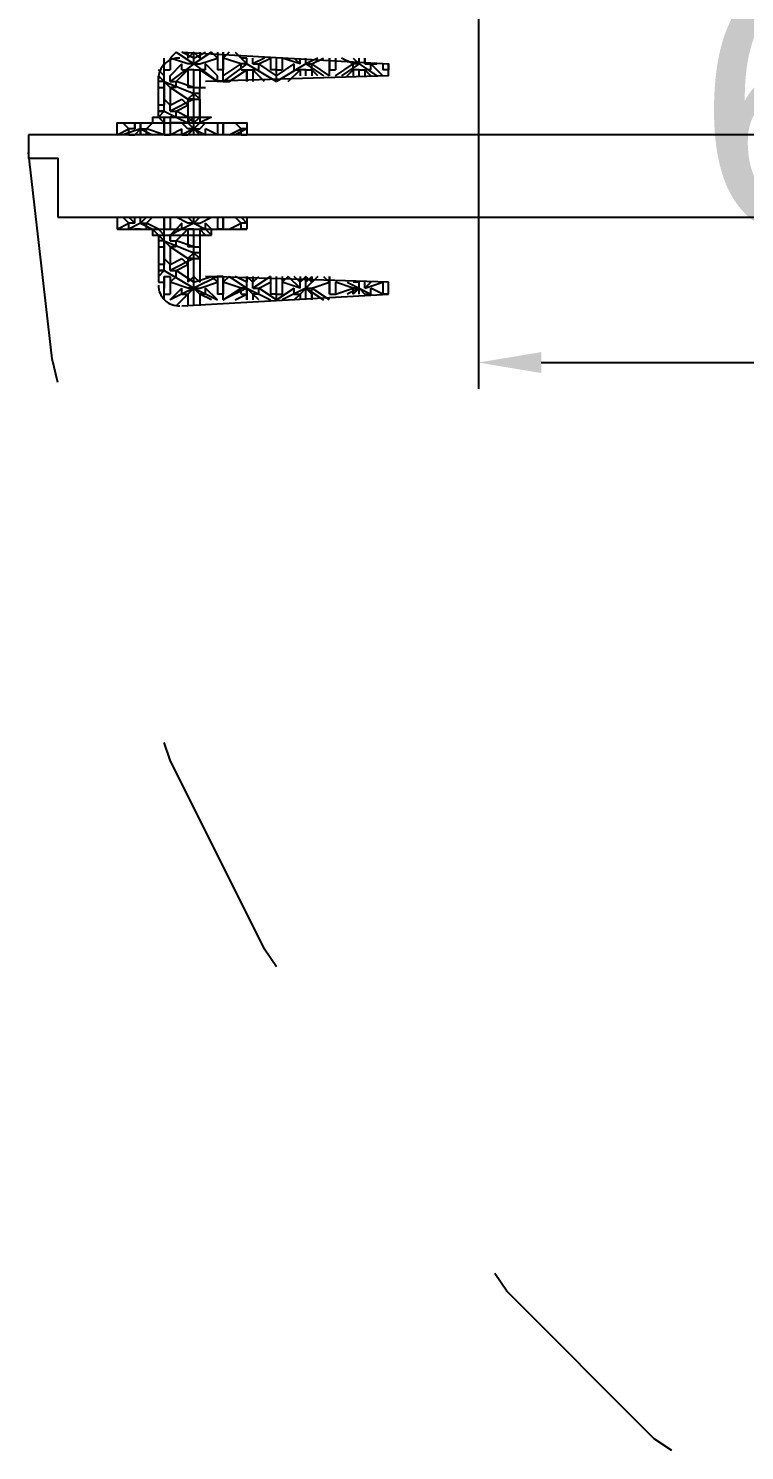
# Model space of a CAD drawing. Header units: centimetres. Extents: x -114 to 2948, y -828 to 1257.
# Drawn here: x 2699.3 to 2733.5, y 422 to 490 of the extents above; entities that cross this region are included whole.
import ezdxf

# ---------------------------------------------------------------- set-up
doc = ezdxf.new("R2010")
doc.units = ezdxf.units.CM
doc.layers.add('MONTAJ_OZEL_OLCU', color=6, linetype='Continuous')
doc.layers.add('MONTAJ_OZEL_PANO', color=6, linetype='Continuous')
doc.styles.get("Standard").update_dxf_attribs({"font": 'Arial.ttf'})
doc.dimstyles.new('ISO-25', dxfattribs={"dimtxt": 12, "dimasz": 3, "dimexe": 1.25, "dimexo": 0.625, "dimgap": 4, "dimtad": 1, "dimtxsty": 'Standard', "dimcen": 2.5, "dimadec": 0, "dimazin": 0, "dimtfac": 1, "dimtmove": 0, "dimatfit": 3, "dimfxl": 1, "dimarcsym": 0})

# ---------------------------------------------------------------- blocks, each defined once
blk = doc.blocks.new('MNT_BOM_K02_DIS_KAPI_ACIKLIK970')
at = {"color": 133, "linetype": 'Continuous', "lineweight": 25, "true_color": 0x6ec1dd}
for p, q in [((54378.488, 7078.503), (54378.488, 7162.803)), ((54374.541, 7161.393), (54374.541, 7079.913)), ((54373.977, 7158.574), (54374.259, 7158.01)), ((54373.977, 7158.574), (54373.977, 7152.371)), ((54374.541, 7158.574), (54373.977, 7158.574)), ((54373.977, 7158.01), (54373.977, 7158.01)), ((54373.977, 7158.01), (54374.259, 7158.01)), ((54374.259, 7158.01), (54374.541, 7158.292)), ((54374.541, 7158.01), (54374.259, 7157.728)), ((54374.259, 7157.728), (54374.259, 7158.01)), ((54378.488, 7158.574), (54378.77, 7158.01)), ((54378.488, 7158.01), (54378.488, 7157.728)), ((54378.488, 7158.01), (54378.77, 7158.01)), ((54378.77, 7158.01), (54379.052, 7158.292)), ((54378.77, 7157.728), (54378.77, 7158.01)), ((54373.977, 7157.446), (54373.977, 7157.728)), ((54373.977, 7157.728), (54373.977, 7157.728)), ((54373.977, 7157.446), (54373.977, 7157.446)), ((54374.259, 7157.446), (54373.977, 7156.882)), ((54373.977, 7157.446), (54373.977, 7157.446)), ((54373.977, 7157.446), (54373.977, 7157.446)), ((54374.259, 7157.728), (54374.541, 7157.728)), ((54374.259, 7157.446), (54374.541, 7157.446)), ((54374.259, 7157.446), (54374.259, 7157.164)), ((54374.259, 7157.446), (54374.541, 7157.446)), ((54378.77, 7157.446), (54378.488, 7157.728)), ((54378.488, 7157.728), (54378.488, 7157.728)), ((54378.77, 7157.446), (54378.488, 7156.882)), ((54378.77, 7157.446), (54378.488, 7157.446)), ((54378.488, 7157.164), (54378.488, 7157.446)), ((54378.488, 7157.446), (54378.488, 7157.446)), ((54379.052, 7157.728), (54378.77, 7157.728)), ((54378.77, 7157.728), (54379.052, 7157.728)), ((54378.77, 7157.446), (54378.77, 7157.164)), ((54378.77, 7157.446), (54379.052, 7157.446)), ((54371.439, 7156.6), (54371.439, 7156.319)), ((54371.439, 7156.6), (54371.439, 7156.319)), ((54373.695, 7156.6), (54371.439, 7156.6)), ((54372.003, 7156.319), (54371.721, 7156.6)), ((54372.003, 7156.319), (54372.003, 7156.6)), ((54372.285, 7156.319), (54372.285, 7156.6)), ((54373.131, 7156.6), (54373.131, 7156.319)), ((54373.131, 7156.6), (54373.131, 7156.319)), ((54373.413, 7156.319), (54373.413, 7156.6)), ((54373.413, 7156.319), (54373.413, 7156.6)), ((54373.695, 7156.882), (54373.695, 7156.882)), ((54373.695, 7156.319), (54373.977, 7156.6)), ((54373.977, 7157.164), (54373.977, 7157.164)), ((54373.977, 7157.164), (54374.259, 7157.164)), ((54373.977, 7156.6), (54374.259, 7157.164)), ((54374.259, 7157.164), (54374.541, 7156.882)), ((54378.488, 7157.164), (54378.77, 7157.164)), ((54378.488, 7156.319), (54378.77, 7157.164)), ((54378.77, 7157.164), (54379.052, 7156.882)), ((54379.334, 7156.882), (54379.052, 7156.882)), ((54379.052, 7156.882), (54379.052, 7156.319)), ((54379.334, 7156.6), (54379.052, 7156.319)), ((54379.334, 7156.882), (54379.334, 7154.063)), ((54379.616, 7156.319), (54379.334, 7156.6)), ((54379.334, 7156.6), (54381.307, 7156.6)), ((54379.616, 7156.319), (54379.616, 7156.6)), ((54379.898, 7156.319), (54379.898, 7156.6)), ((54380.743, 7156.6), (54380.743, 7156.319)), ((54380.743, 7156.6), (54380.743, 7156.319)), ((54381.025, 7156.319), (54381.025, 7156.6)), ((54381.025, 7156.319), (54381.025, 7156.6)), ((54381.307, 7156.319), (54381.589, 7156.6)), ((54370.594, 7156.319), (54371.721, 7156.319)), ((54370.594, 7156.037), (54370.594, 7156.037)), ((54370.594, 7156.037), (54371.157, 7155.473)), ((54370.875, 7156.319), (54370.875, 7156.319)), ((54370.875, 7156.319), (54370.875, 7156.037)), ((54371.721, 7156.037), (54370.875, 7156.037)), ((54371.721, 7156.319), (54371.157, 7156.319)), ((54371.157, 7155.191), (54371.439, 7156.037)), ((54371.721, 7155.755), (54371.439, 7156.037)), ((54371.721, 7156.319), (54371.721, 7156.319)), ((54371.721, 7156.319), (54371.721, 7156.037)), ((54372.003, 7156.319), (54372.285, 7156.319)), ((54372.567, 7154.909), (54372.003, 7156.037)), ((54372.003, 7156.037), (54372.003, 7155.755)), ((54372.003, 7156.037), (54372.285, 7156.037)), ((54372.567, 7156.319), (54372.285, 7156.319)), ((54372.567, 7156.319), (54372.285, 7156.037)), ((54373.131, 7156.319), (54372.285, 7156.319)), ((54373.131, 7156.037), (54372.285, 7156.037)), ((54372.285, 7156.037), (54372.567, 7155.473)), ((54372.567, 7155.191), (54373.131, 7156.037)), ((54373.413, 7156.319), (54373.131, 7156.319)), ((54373.413, 7156.319), (54373.131, 7156.037)), ((54373.131, 7155.755), (54373.131, 7156.037)), ((54373.413, 7156.319), (54373.695, 7156.319)), ((54373.695, 7156.037), (54373.413, 7156.037)), ((54373.413, 7156.037), (54373.413, 7155.755)), ((54373.413, 7156.037), (54373.695, 7156.037)), ((54373.695, 7156.319), (54373.977, 7156.319)), ((54373.695, 7156.319), (54373.695, 7156.319)), ((54373.977, 7155.473), (54373.695, 7156.037)), ((54373.695, 7156.037), (54373.695, 7156.037)), ((54373.977, 7156.319), (54374.541, 7156.319)), ((54373.977, 7156.319), (54373.977, 7156.319)), ((54373.977, 7156.319), (54373.977, 7156.037)), ((54373.977, 7156.319), (54373.977, 7156.319)), ((54374.541, 7156.319), (54373.977, 7156.319)), ((54373.977, 7156.037), (54373.977, 7156.037)), ((54373.977, 7156.037), (54373.977, 7156.037)), ((54374.541, 7156.037), (54373.977, 7156.037)), ((54378.488, 7156.319), (54379.052, 7156.319)), ((54378.488, 7156.319), (54378.488, 7156.319)), ((54378.488, 7156.319), (54378.488, 7156.037)), ((54379.052, 7156.319), (54378.488, 7156.319)), ((54379.052, 7156.037), (54378.488, 7156.037)), ((54378.488, 7156.037), (54378.77, 7155.473)), ((54379.052, 7156.319), (54379.334, 7156.319)), ((54379.334, 7156.319), (54379.052, 7156.319)), ((54379.334, 7156.037), (54379.052, 7156.037)), ((54379.334, 7156.319), (54379.334, 7156.319)), ((54379.334, 7156.319), (54379.334, 7156.319)), ((54379.334, 7156.319), (54379.334, 7156.037)), ((54379.334, 7156.319), (54379.334, 7156.319)), ((54379.334, 7156.037), (54379.334, 7156.037)), ((54379.616, 7156.319), (54379.898, 7156.319)), ((54380.179, 7154.909), (54379.616, 7156.037)), ((54379.616, 7156.037), (54379.616, 7155.755)), ((54379.616, 7156.037), (54379.898, 7156.037)), ((54380.179, 7156.319), (54379.898, 7156.319)), ((54380.179, 7156.319), (54379.898, 7156.037)), ((54380.743, 7156.319), (54379.898, 7156.319)), ((54380.743, 7156.037), (54379.898, 7156.037)), ((54379.898, 7156.037), (54380.179, 7155.473)), ((54380.179, 7155.191), (54380.743, 7156.037)), ((54381.025, 7156.319), (54380.743, 7156.319)), ((54381.025, 7156.319), (54380.743, 7156.037)), ((54380.743, 7155.755), (54380.743, 7156.037)), ((54381.025, 7156.319), (54381.307, 7156.319)), ((54381.025, 7156.037), (54381.025, 7155.755)), ((54381.025, 7156.037), (54381.307, 7156.037)), ((54381.307, 7156.037), (54381.871, 7155.473)), ((54381.589, 7156.319), (54381.589, 7156.319)), ((54381.589, 7156.319), (54381.589, 7156.037)), ((54381.589, 7156.319), (54381.589, 7156.319)), ((54382.153, 7156.037), (54381.589, 7156.037)), ((54381.871, 7155.191), (54382.153, 7156.037)), ((54382.435, 7155.755), (54382.153, 7156.037)), ((54370.312, 7155.755), (54370.875, 7155.191)), ((54370.312, 7155.473), (54370.875, 7145.605)), ((54370.875, 7155.473), (54370.875, 7155.191)), ((54370.875, 7155.473), (54371.157, 7155.473)), ((54371.439, 7154.909), (54372.003, 7155.755)), ((54371.721, 7155.755), (54372.003, 7155.755)), ((54372.003, 7155.755), (54372.285, 7155.191)), ((54372.567, 7155.473), (54372.285, 7155.191)), ((54372.567, 7155.473), (54372.567, 7155.473)), ((54373.131, 7155.755), (54373.413, 7155.755)), ((54373.131, 7154.909), (54373.413, 7155.755)), ((54373.413, 7155.755), (54373.695, 7155.473)), ((54373.695, 7155.473), (54373.977, 7155.191)), ((54373.977, 7155.473), (54373.977, 7155.191)), ((54373.977, 7155.473), (54374.259, 7155.473)), ((54374.259, 7155.191), (54374.541, 7155.755)), ((54378.488, 7155.473), (54378.488, 7155.191)), ((54378.488, 7155.473), (54378.77, 7155.473)), ((54379.334, 7155.755), (54379.616, 7155.755)), ((54379.334, 7155.191), (54379.616, 7155.755)), ((54379.616, 7155.755), (54379.898, 7155.191)), ((54380.179, 7155.473), (54379.898, 7155.191)), ((54380.179, 7155.473), (54380.179, 7155.473)), ((54380.743, 7155.755), (54381.025, 7155.755)), ((54380.743, 7154.909), (54381.025, 7155.755)), ((54381.025, 7155.755), (54381.589, 7155.191)), ((54381.589, 7155.473), (54381.589, 7155.191)), ((54381.589, 7155.473), (54381.871, 7155.473)), ((54382.153, 7154.909), (54382.435, 7155.473)), ((54382.435, 7155.755), (54382.435, 7155.755)), ((54370.875, 7155.191), (54370.312, 7155.191)), ((54370.875, 7154.627), (54370.312, 7154.627)), ((54370.594, 7154.063), (54370.875, 7154.627)), ((54371.157, 7154.909), (54370.875, 7155.191)), ((54371.157, 7154.909), (54370.875, 7154.627)), ((54370.875, 7154.345), (54370.875, 7154.627)), ((54371.157, 7154.909), (54371.157, 7155.191)), ((54371.157, 7154.909), (54371.439, 7154.909)), ((54371.157, 7154.909), (54371.157, 7154.627)), ((54371.157, 7154.909), (54371.439, 7154.909)), ((54371.157, 7154.627), (54371.439, 7153.781)), ((54371.721, 7154.909), (54371.439, 7155.191)), ((54372.567, 7155.191), (54371.439, 7155.191)), ((54371.721, 7154.909), (54371.439, 7154.627)), ((54371.439, 7154.909), (54371.721, 7154.063)), ((54372.567, 7154.627), (54371.439, 7154.627)), ((54373.695, 7154.627), (54372.003, 7154.627)), ((54372.567, 7154.627), (54372.285, 7154.627)), ((54372.285, 7154.627), (54372.285, 7154.627)), ((54372.567, 7154.909), (54372.567, 7155.191)), ((54372.849, 7154.909), (54372.567, 7155.191)), ((54372.567, 7154.909), (54372.567, 7154.627)), ((54372.567, 7154.909), (54372.567, 7154.627)), ((54372.849, 7154.909), (54372.567, 7154.627)), ((54372.567, 7154.627), (54372.567, 7154.627)), ((54372.849, 7154.627), (54372.849, 7154.909)), ((54372.849, 7154.909), (54373.131, 7154.909)), ((54372.849, 7154.909), (54373.131, 7154.909)), ((54373.131, 7154.909), (54373.131, 7155.191)), ((54373.695, 7155.191), (54373.131, 7155.191)), ((54373.131, 7154.909), (54373.131, 7154.627)), ((54373.131, 7154.909), (54373.131, 7154.627)), ((54373.695, 7154.627), (54373.131, 7154.627)), ((54373.977, 7155.191), (54373.695, 7155.191)), ((54373.695, 7154.909), (54373.977, 7154.909)), ((54373.977, 7154.627), (54373.695, 7154.627)), ((54373.695, 7154.345), (54373.977, 7154.627)), ((54373.977, 7154.909), (54373.977, 7155.191)), ((54373.977, 7155.191), (54373.977, 7155.191)), ((54373.977, 7155.191), (54373.977, 7155.191)), ((54373.977, 7154.909), (54373.977, 7154.909)), ((54373.977, 7154.909), (54373.977, 7154.627)), ((54373.977, 7154.345), (54373.977, 7154.627)), ((54373.977, 7154.627), (54373.977, 7154.627)), ((54373.977, 7154.627), (54373.977, 7154.627)), ((54374.259, 7154.909), (54374.259, 7155.191)), ((54374.259, 7154.909), (54374.541, 7154.909)), ((54374.259, 7154.909), (54374.541, 7154.909)), ((54374.259, 7154.909), (54374.259, 7154.627)), ((54374.259, 7154.909), (54374.541, 7154.909)), ((54374.259, 7154.627), (54374.541, 7154.063)), ((54378.77, 7154.909), (54378.488, 7155.191)), ((54378.488, 7155.191), (54378.488, 7155.191)), ((54378.77, 7154.909), (54378.488, 7154.627)), ((54378.488, 7154.345), (54378.488, 7154.627)), ((54378.488, 7154.627), (54378.488, 7154.627)), ((54378.77, 7154.909), (54378.77, 7155.191)), ((54378.77, 7154.909), (54379.052, 7154.909)), ((54378.77, 7154.909), (54378.77, 7154.627)), ((54378.77, 7154.909), (54379.052, 7154.909)), ((54378.77, 7154.627), (54379.052, 7154.345)), ((54379.334, 7154.909), (54379.052, 7155.191)), ((54379.334, 7155.191), (54379.052, 7155.191)), ((54379.052, 7154.909), (54379.334, 7155.191)), ((54379.052, 7154.909), (54379.334, 7154.909)), ((54379.052, 7154.909), (54379.052, 7154.909)), ((54379.052, 7154.909), (54379.052, 7154.909)), ((54379.052, 7154.909), (54379.334, 7154.627)), ((54379.334, 7154.627), (54379.052, 7154.627)), ((54379.334, 7154.627), (54379.052, 7154.627)), ((54380.179, 7155.191), (54379.334, 7155.191)), ((54379.334, 7154.909), (54379.334, 7154.627)), ((54380.179, 7154.627), (54379.334, 7154.627)), ((54379.334, 7154.627), (54380.743, 7154.627)), ((54380.179, 7154.627), (54379.898, 7154.627)), ((54379.898, 7154.627), (54379.898, 7154.627)), ((54380.179, 7154.909), (54380.179, 7155.191)), ((54380.461, 7154.909), (54380.179, 7155.191)), ((54380.179, 7154.909), (54380.179, 7154.627)), ((54380.179, 7154.909), (54380.179, 7154.627)), ((54380.461, 7154.909), (54380.179, 7154.627)), ((54380.179, 7154.627), (54380.179, 7154.627)), ((54380.461, 7154.627), (54380.461, 7154.909)), ((54380.461, 7154.909), (54380.743, 7154.909)), ((54380.461, 7154.909), (54380.743, 7154.909)), ((54380.743, 7154.909), (54380.743, 7155.191)), ((54381.589, 7155.191), (54380.743, 7155.191)), ((54380.743, 7154.909), (54380.743, 7154.627)), ((54380.743, 7154.909), (54380.743, 7154.345)), ((54381.589, 7154.627), (54380.743, 7154.627)), ((54381.025, 7153.781), (54381.589, 7154.627)), ((54381.589, 7154.909), (54381.589, 7155.191)), ((54381.589, 7154.909), (54381.589, 7154.627)), ((54381.589, 7154.345), (54381.589, 7154.627)), ((54381.871, 7154.909), (54381.871, 7155.191)), ((54381.871, 7154.909), (54382.435, 7154.909)), ((54381.871, 7154.909), (54382.153, 7154.909)), ((54381.871, 7154.909), (54381.871, 7154.627)), ((54381.871, 7154.909), (54382.153, 7154.909)), ((54381.871, 7154.627), (54382.153, 7153.781)), ((54382.435, 7154.909), (54382.153, 7155.191)), ((54382.435, 7155.191), (54382.153, 7155.191)), ((54382.435, 7154.909), (54382.153, 7154.627)), ((54382.153, 7154.909), (54382.435, 7154.345)), ((54382.435, 7154.627), (54382.153, 7154.627)), ((54370.594, 7153.781), (54371.157, 7154.345)), ((54370.875, 7154.345), (54371.157, 7154.345)), ((54371.439, 7145.605), (54371.721, 7154.345)), ((54371.721, 7154.063), (54371.439, 7153.781)), ((54371.721, 7154.063), (54371.721, 7154.063)), ((54372.003, 7154.345), (54372.003, 7154.345)), ((54373.977, 7154.345), (54373.695, 7154.063)), ((54373.695, 7154.063), (54373.977, 7154.063)), ((54373.695, 7154.063), (54373.695, 7154.063)), ((54373.977, 7154.345), (54374.259, 7154.345)), ((54373.977, 7154.063), (54374.259, 7154.345)), ((54378.488, 7154.345), (54378.77, 7154.345)), ((54378.488, 7153.781), (54378.77, 7154.345)), ((54379.052, 7154.345), (54379.052, 7154.063)), ((54380.743, 7154.345), (54380.743, 7154.345)), ((54381.307, 7145.605), (54381.025, 7154.345)), ((54381.025, 7154.063), (54381.025, 7154.063)), ((54381.025, 7154.063), (54381.025, 7154.063)), ((54381.307, 7153.781), (54381.871, 7154.345)), ((54381.589, 7154.345), (54381.871, 7154.345)), ((54382.435, 7154.063), (54382.153, 7153.781)), ((54382.435, 7154.063), (54382.435, 7154.063)), ((54370.594, 7153.781), (54370.594, 7153.781)), ((54371.157, 7152.371), (54370.594, 7153.499)), ((54370.594, 7153.499), (54371.721, 7153.499)), ((54370.594, 7153.499), (54370.594, 7153.499)), ((54370.594, 7153.499), (54371.157, 7152.653)), ((54370.875, 7153.499), (54370.875, 7153.781)), ((54371.721, 7153.781), (54370.875, 7153.781)), ((54370.875, 7153.499), (54370.875, 7153.499)), ((54371.721, 7153.499), (54370.875, 7153.499)), ((54371.157, 7152.653), (54371.439, 7153.499)), ((54371.721, 7153.217), (54371.439, 7153.499)), ((54371.721, 7153.499), (54371.721, 7153.781)), ((54371.721, 7153.499), (54371.721, 7153.499)), ((54371.721, 7153.217), (54371.721, 7153.217)), ((54373.977, 7153.499), (54373.977, 7153.781)), ((54374.541, 7153.781), (54373.977, 7153.781)), ((54373.977, 7153.499), (54374.541, 7153.499)), ((54373.977, 7153.499), (54373.977, 7153.499)), ((54374.541, 7153.499), (54373.977, 7153.499)), ((54373.977, 7153.217), (54374.259, 7152.653)), ((54378.488, 7153.499), (54378.488, 7153.781)), ((54379.052, 7153.781), (54378.488, 7153.781)), ((54378.488, 7153.499), (54379.052, 7153.499)), ((54378.488, 7153.499), (54378.488, 7153.499)), ((54379.052, 7153.499), (54378.488, 7153.499)), ((54378.488, 7153.217), (54378.77, 7152.653)), ((54381.025, 7153.781), (54381.025, 7153.781)), ((54381.025, 7153.781), (54381.307, 7153.781)), ((54381.025, 7153.499), (54382.435, 7153.499)), ((54381.025, 7153.499), (54381.025, 7153.499)), ((54381.025, 7153.499), (54381.025, 7153.217)), ((54381.025, 7153.499), (54381.307, 7153.499)), ((54381.025, 7153.217), (54381.025, 7153.217)), ((54381.025, 7153.217), (54381.025, 7153.217)), ((54381.025, 7153.217), (54381.589, 7152.371)), ((54381.307, 7153.499), (54381.871, 7152.653)), ((54381.589, 7153.499), (54381.589, 7153.781)), ((54382.435, 7153.781), (54381.589, 7153.781)), ((54381.589, 7153.499), (54381.589, 7153.499)), ((54382.435, 7153.499), (54381.589, 7153.499)), ((54381.871, 7152.653), (54382.153, 7153.499)), ((54382.435, 7153.217), (54382.153, 7153.499)), ((54370.594, 7152.935), (54370.875, 7152.371)), ((54370.875, 7152.653), (54370.875, 7152.371)), ((54370.875, 7152.653), (54371.157, 7152.653)), ((54371.157, 7152.371), (54371.157, 7152.653)), ((54371.439, 7152.371), (54371.721, 7152.935)), ((54373.977, 7152.371), (54373.977, 7152.653)), ((54373.977, 7152.653), (54373.977, 7152.653)), ((54373.977, 7152.653), (54374.259, 7152.653)), ((54374.259, 7152.653), (54374.541, 7152.935)), ((54374.541, 7152.653), (54374.259, 7152.371)), ((54374.259, 7152.371), (54374.259, 7152.653)), ((54378.77, 7152.371), (54378.488, 7152.935)), ((54378.488, 7152.653), (54378.488, 7152.371)), ((54378.488, 7152.653), (54378.77, 7152.653)), ((54378.77, 7152.653), (54379.052, 7152.935)), ((54378.77, 7152.371), (54378.77, 7152.653)), ((54381.589, 7152.653), (54381.589, 7152.371)), ((54381.589, 7152.653), (54381.871, 7152.653)), ((54381.871, 7152.371), (54381.871, 7152.653)), ((54382.153, 7152.371), (54382.153, 7152.653)), ((54370.875, 7152.371), (54370.594, 7152.371)), ((54370.875, 7152.089), (54370.594, 7152.089)), ((54370.594, 7151.807), (54370.875, 7152.089)), ((54371.157, 7152.371), (54370.875, 7152.371)), ((54371.157, 7152.371), (54370.875, 7152.089)), ((54370.875, 7151.807), (54370.875, 7152.089)), ((54371.157, 7152.371), (54371.439, 7152.371)), ((54371.721, 7151.244), (54371.157, 7152.089)), ((54371.157, 7152.089), (54371.157, 7151.807)), ((54371.157, 7152.089), (54371.439, 7152.089)), ((54371.721, 7152.371), (54371.439, 7152.371)), ((54371.721, 7152.371), (54371.439, 7152.089)), ((54371.721, 7152.371), (54371.439, 7152.371)), ((54371.721, 7152.089), (54371.439, 7152.089)), ((54371.439, 7152.089), (54371.721, 7151.807)), ((54374.541, 7152.371), (54373.977, 7152.371)), ((54381.025, 7152.371), (54381.589, 7152.371)), ((54381.589, 7152.371), (54381.025, 7152.371)), ((54381.589, 7152.089), (54381.025, 7152.089)), ((54381.025, 7151.526), (54381.589, 7152.089)), ((54381.589, 7152.371), (54381.589, 7152.371)), ((54381.589, 7152.371), (54381.589, 7152.089)), ((54381.589, 7151.807), (54381.589, 7152.089)), ((54381.871, 7152.371), (54382.153, 7152.371)), ((54381.871, 7152.371), (54382.153, 7152.371)), ((54382.153, 7151.526), (54381.871, 7152.089)), ((54381.871, 7152.089), (54381.871, 7151.807)), ((54381.871, 7152.089), (54382.153, 7152.089)), ((54382.153, 7152.371), (54382.153, 7152.371)), ((54382.153, 7152.371), (54382.153, 7152.371)), ((54382.153, 7152.089), (54382.153, 7152.089)), ((54382.153, 7152.089), (54382.153, 7152.089)), ((54382.153, 7152.089), (54382.153, 7152.089)), ((54370.594, 7150.962), (54371.157, 7151.807)), ((54370.875, 7151.807), (54371.157, 7151.807)), ((54370.875, 7150.962), (54370.875, 7151.244)), ((54371.721, 7151.244), (54370.875, 7151.244)), ((54371.157, 7151.807), (54371.439, 7151.244)), ((54371.721, 7151.244), (54371.439, 7151.244)), ((54371.721, 7151.244), (54371.721, 7151.244)), ((54371.721, 7151.244), (54371.721, 7151.244)), ((54381.307, 7150.962), (54381.871, 7151.807)), ((54381.589, 7151.807), (54381.871, 7151.807)), ((54381.589, 7150.962), (54381.589, 7151.244)), ((54382.153, 7151.244), (54381.589, 7151.244)), ((54381.871, 7151.807), (54382.153, 7151.244)), ((54370.594, 7150.962), (54371.721, 7150.962)), ((54370.594, 7150.962), (54370.594, 7150.962)), ((54370.594, 7150.962), (54370.594, 7150.962)), ((54370.594, 7150.962), (54371.157, 7150.116)), ((54370.875, 7150.962), (54370.875, 7150.68)), ((54371.721, 7150.68), (54370.875, 7150.68)), ((54371.157, 7149.834), (54371.439, 7150.68)), ((54371.721, 7150.398), (54371.439, 7150.68)), ((54371.721, 7150.68), (54371.721, 7150.68)), ((54381.025, 7150.962), (54382.153, 7150.962)), ((54381.025, 7150.962), (54381.025, 7150.962)), ((54381.025, 7150.962), (54381.307, 7150.962)), ((54381.025, 7150.962), (54381.025, 7150.962)), ((54381.025, 7150.962), (54381.307, 7150.962)), ((54381.307, 7150.962), (54381.871, 7150.116)), ((54381.589, 7150.962), (54381.589, 7150.68)), ((54382.153, 7150.68), (54381.589, 7150.68)), ((54381.871, 7149.834), (54382.153, 7150.68)), ((54370.594, 7150.116), (54370.875, 7149.834)), ((54370.875, 7149.834), (54370.594, 7149.834)), ((54370.875, 7150.116), (54370.875, 7149.834)), ((54370.875, 7150.116), (54371.157, 7150.116)), ((54371.157, 7149.552), (54370.875, 7149.834)), ((54371.721, 7150.398), (54371.157, 7149.834)), ((54371.157, 7149.834), (54371.157, 7149.834)), ((54371.157, 7149.834), (54371.439, 7149.834)), ((54371.439, 7149.834), (54371.721, 7150.116)), ((54371.721, 7149.552), (54371.439, 7149.834)), ((54371.721, 7149.834), (54371.439, 7149.834)), ((54381.025, 7150.398), (54381.589, 7149.834)), ((54381.589, 7149.834), (54381.307, 7149.834)), ((54381.589, 7150.116), (54381.589, 7149.834)), ((54381.589, 7150.116), (54381.871, 7150.116)), ((54381.589, 7149.552), (54381.589, 7149.834)), ((54382.153, 7150.116), (54381.871, 7149.834)), ((54381.871, 7149.834), (54381.871, 7149.834)), ((54381.871, 7149.834), (54382.153, 7149.834)), ((54371.157, 7149.552), (54370.594, 7148.706)), ((54370.875, 7149.27), (54370.594, 7149.27)), ((54370.594, 7149.27), (54370.875, 7149.27)), ((54370.594, 7148.424), (54371.157, 7149.27)), ((54371.157, 7149.552), (54370.875, 7149.27)), ((54370.875, 7149.27), (54370.875, 7149.27)), ((54370.875, 7149.27), (54371.157, 7149.27)), ((54371.157, 7149.552), (54371.157, 7149.27)), ((54371.157, 7149.552), (54371.439, 7149.552)), ((54371.157, 7149.27), (54371.439, 7148.424)), ((54371.721, 7149.552), (54371.439, 7149.27)), ((54371.439, 7149.552), (54371.721, 7149.27)), ((54371.721, 7149.27), (54371.439, 7149.27)), ((54381.307, 7149.552), (54381.589, 7149.552)), ((54381.871, 7149.552), (54381.307, 7148.706)), ((54381.589, 7149.27), (54381.307, 7149.27)), ((54381.307, 7148.988), (54381.589, 7149.27)), ((54381.307, 7148.424), (54381.871, 7149.27)), ((54381.589, 7149.552), (54381.589, 7149.27)), ((54381.589, 7149.27), (54381.589, 7149.27)), ((54381.589, 7149.27), (54381.871, 7149.27)), ((54381.871, 7149.552), (54382.153, 7149.552)), ((54381.871, 7149.552), (54381.871, 7149.27)), ((54381.871, 7149.552), (54382.153, 7149.552)), ((54381.871, 7149.27), (54382.153, 7148.706)), ((54370.875, 7148.424), (54371.721, 7148.424)), ((54370.875, 7148.424), (54370.875, 7148.424)), ((54370.875, 7148.424), (54370.875, 7148.142)), ((54371.721, 7148.424), (54370.875, 7148.424)), ((54371.721, 7148.706), (54371.439, 7148.424)), ((54381.307, 7148.424), (54382.153, 7148.424)), ((54381.307, 7148.424), (54381.307, 7148.424)), ((54381.589, 7148.424), (54381.589, 7148.424)), ((54381.589, 7148.424), (54381.589, 7148.142)), ((54382.153, 7148.424), (54381.589, 7148.424)), ((54371.439, 7148.142), (54370.875, 7148.142)), ((54370.875, 7148.142), (54371.157, 7147.296)), ((54371.157, 7147.296), (54371.439, 7148.142)), ((54371.439, 7148.142), (54371.439, 7148.142)), ((54381.307, 7148.142), (54381.307, 7148.142)), ((54381.307, 7148.142), (54381.871, 7147.296)), ((54381.871, 7147.014), (54381.307, 7147.86)), ((54382.153, 7148.142), (54381.589, 7148.142)), ((54381.871, 7147.296), (54382.153, 7147.86)), ((54371.157, 7147.014), (54370.875, 7147.578)), ((54371.157, 7147.014), (54370.875, 7147.296)), ((54370.875, 7147.296), (54370.875, 7147.296)), ((54370.875, 7147.296), (54371.157, 7147.296)), ((54370.875, 7147.296), (54370.875, 7147.296)), ((54370.875, 7147.296), (54370.875, 7147.296)), ((54371.157, 7147.014), (54371.157, 7147.296)), ((54371.439, 7147.014), (54371.439, 7147.296)), ((54381.307, 7147.578), (54381.589, 7147.296)), ((54381.589, 7147.296), (54381.307, 7147.296)), ((54381.589, 7147.014), (54381.589, 7147.296)), ((54381.589, 7147.296), (54381.589, 7147.296)), ((54381.589, 7147.296), (54381.871, 7147.296)), ((54381.871, 7147.014), (54381.871, 7147.296)), ((54371.157, 7147.014), (54370.875, 7146.733)), ((54370.875, 7146.733), (54370.875, 7146.733)), ((54370.875, 7145.887), (54371.157, 7146.451)), ((54371.157, 7147.014), (54371.439, 7147.014)), ((54371.439, 7146.451), (54371.157, 7146.733)), ((54371.157, 7146.733), (54371.157, 7146.733)), ((54371.157, 7146.733), (54371.439, 7146.733)), ((54371.157, 7146.733), (54371.439, 7145.887)), ((54371.439, 7146.733), (54371.439, 7146.733)), ((54381.307, 7147.014), (54381.589, 7147.014)), ((54381.589, 7146.733), (54381.307, 7146.733)), ((54381.307, 7146.451), (54381.589, 7146.733)), ((54381.307, 7145.887), (54381.871, 7146.451)), ((54381.589, 7147.014), (54381.589, 7146.733)), ((54381.589, 7146.451), (54381.589, 7146.733)), ((54381.589, 7146.451), (54381.871, 7146.451)), ((54381.871, 7147.014), (54382.153, 7147.014)), ((54381.871, 7147.014), (54382.153, 7147.014)), ((54382.153, 7146.733), (54381.871, 7146.733)), ((54381.871, 7146.733), (54381.871, 7146.733)), ((54381.871, 7146.733), (54382.153, 7146.733)), ((54381.871, 7146.733), (54381.871, 7146.169)), ((54370.875, 7145.605), (54370.875, 7145.887)), ((54371.439, 7145.887), (54370.875, 7145.887)), ((54381.307, 7145.887), (54381.307, 7145.887)), ((54381.589, 7145.605), (54381.589, 7145.887)), ((54381.871, 7145.887), (54381.589, 7145.887)), ((54370.875, 7145.605), (54371.439, 7145.605)), ((54370.875, 7145.605), (54370.875, 7145.605)), ((54371.157, 7145.605), (54371.157, 7145.605)), ((54371.157, 7145.605), (54371.157, 7145.605)), ((54371.157, 7145.605), (54371.157, 7145.605)), ((54381.307, 7145.605), (54381.871, 7145.605)), ((54381.589, 7145.605), (54381.589, 7145.605)), ((54381.589, 7145.605), (54381.589, 7145.605)), ((54381.871, 7145.605), (54381.871, 7145.605))]:
    blk.add_line(p, q, dxfattribs=at)
at = {"color": 7, "linetype": 'Continuous', "lineweight": 25}
for points in [[(54366.646, 7161.393), (54367.774, 7161.675), (54377.642, 7162.803)], [(54338.734, 7150.962), (54339.58, 7151.526), (54348.602, 7156.037), (54349.448, 7156.319)], [(54315.615, 7132.072), (54316.179, 7132.917), (54323.228, 7139.966), (54324.073, 7140.53)]]:
    blk.add_lwpolyline(points, dxfattribs=at)
at = {"color": 133, "linetype": 'Continuous', "lineweight": 25, "true_color": 0x6ec1dd}
for points in [[(54378.488, 7162.803), (54377.36, 7162.803), (54377.36, 7161.393), (54374.541, 7161.393)], [(54374.541, 7157.164), (54374.259, 7157.446), (54373.977, 7158.01)], [(54378.488, 7158.574), (54379.052, 7158.574), (54379.052, 7152.371), (54378.488, 7152.371)], [(54379.052, 7157.446), (54378.77, 7157.446), (54378.488, 7158.292)], [(54378.488, 7157.446), (54378.77, 7157.446), (54379.052, 7157.446)], [(54372.003, 7156.6), (54372.003, 7156.319), (54371.157, 7154.909), (54370.594, 7153.781)], [(54373.977, 7156.882), (54373.695, 7156.6), (54373.413, 7156.319), (54372.849, 7154.909)], [(54373.977, 7156.882), (54373.695, 7156.882), (54373.695, 7154.063)], [(54379.616, 7156.6), (54379.616, 7156.319), (54379.334, 7155.755)], [(54381.307, 7156.6), (54381.025, 7156.319), (54380.461, 7154.909)], [(54371.721, 7153.781), (54371.157, 7154.909), (54370.594, 7156.037)], [(54372.003, 7156.319), (54373.413, 7156.319), (54373.695, 7156.319)], [(54374.259, 7155.473), (54373.977, 7155.755), (54373.695, 7156.037)], [(54378.77, 7155.191), (54379.052, 7155.473), (54379.052, 7156.037)], [(54379.334, 7155.755), (54379.334, 7156.037), (54379.052, 7156.037)], [(54379.616, 7156.319), (54381.025, 7156.319), (54382.153, 7156.319)], [(54382.435, 7154.063), (54381.871, 7154.909), (54381.025, 7156.037)], [(54374.541, 7154.627), (54374.259, 7154.909), (54373.977, 7155.473)], [(54379.334, 7155.755), (54379.052, 7155.191), (54378.77, 7154.909), (54378.488, 7154.345)], [(54379.334, 7154.063), (54379.052, 7154.627), (54378.77, 7154.909), (54378.488, 7155.473)], [(54382.435, 7155.755), (54381.871, 7154.909), (54381.025, 7153.781)], [(54382.435, 7155.473), (54381.871, 7145.605), (54381.589, 7145.605)], [(54370.312, 7154.909), (54371.157, 7154.909), (54372.567, 7154.909), (54373.695, 7154.909)], [(54374.541, 7155.191), (54374.259, 7154.909), (54373.977, 7154.345)], [(54378.488, 7154.909), (54378.77, 7154.909), (54379.052, 7154.909)], [(54379.334, 7154.909), (54380.179, 7154.909), (54381.589, 7154.909)], [(54371.721, 7153.217), (54371.157, 7152.371), (54370.594, 7151.244)], [(54381.871, 7152.371), (54381.025, 7153.499), (54381.025, 7153.781)], [(54382.435, 7152.935), (54381.871, 7152.371), (54381.025, 7150.962)], [(54370.594, 7152.371), (54371.157, 7152.371), (54371.721, 7152.371)], [(54371.721, 7148.988), (54371.157, 7149.552), (54370.594, 7150.68)], [(54382.153, 7148.988), (54381.871, 7149.552), (54381.025, 7150.962)], [(54370.594, 7149.552), (54371.157, 7149.552), (54371.721, 7149.552)], [(54371.439, 7147.578), (54371.157, 7147.014), (54370.875, 7146.451)], [(54382.153, 7147.296), (54381.871, 7147.014), (54381.307, 7146.169)], [(54370.875, 7147.014), (54371.157, 7147.014), (54371.439, 7147.014)], [(54370.875, 7146.733), (54370.875, 7146.451), (54371.157, 7146.451)]]:
    blk.add_lwpolyline(points, dxfattribs=at)
for points in [[(54379.052, 7156.882), (54379.052, 7156.882)], [(54379.052, 7154.063), (54379.052, 7154.063)]]:
    blk.add_lwpolyline(points, close=True, dxfattribs=at)
for points in [[(54371.298, 7156.6), (54371.029, 7156.6), (54370.771, 7156.49), (54370.585, 7156.295)], [(54381.88, 7156.295), (54381.694, 7156.49), (54381.436, 7156.6), (54381.166, 7156.6)], [(54370.585, 7156.295), (54370.399, 7156.101), (54370.3, 7155.838), (54370.313, 7155.569)], [(54382.152, 7155.569), (54382.164, 7155.838), (54382.066, 7156.101), (54381.88, 7156.295)]]:
    blk.add_open_spline(points, degree=3, dxfattribs=at)
blk = doc.blocks.new('MNT_BOM_D07_1205p0_V_K02_PP')
at = {"rotation": 90}
blk.add_blockref('MNT_BOM_K02_DIS_KAPI_ACIKLIK970', (7078.569, -54275.101), dxfattribs=at)
blk = doc.blocks.new('*D237')
at = {"layer": 'Defpoints', "color": 0, "transparency": 16777216}
for p in [(2720.75, 504), (2783.5, 504), (2783.5, 474)]:
    blk.add_point(p, dxfattribs=at)
at = {"layer": 'MONTAJ_OZEL_OLCU', "color": 0, "lineweight": -2, "transparency": 16777216}
for p, q in [((2720.75, 503.375), (2720.75, 472.75)), ((2783.5, 503.375), (2783.5, 472.75)), ((2723.75, 474), (2780.5, 474))]:
    blk.add_line(p, q, dxfattribs=at)
at = {"layer": 'MONTAJ_OZEL_OLCU', "color": 0, "transparency": 16777216}
for points in [[(2723.75, 474.5), (2723.75, 473.5), (2720.75, 474)], [(2780.5, 474.5), (2780.5, 473.5), (2783.5, 474)]]:
    blk.add_solid(points, dxfattribs=at)
at = {"layer": 'MONTAJ_OZEL_OLCU', "color": 0, "transparency": 16777216, "insert": (2752.125, 485.211), "char_height": 12, "attachment_point": 5}
blk.add_mtext('62,75', dxfattribs=at)

msp = doc.modelspace()

# ---------------------------------------------------------------- block references
at = {"layer": 'MONTAJ_OZEL_PANO'}
msp.add_blockref('MNT_BOM_D07_1205p0_V_K02_PP', (2783.5, 381.5), dxfattribs=at)

# ---------------------------------------------------------------- dimensions: what is measured, and where the dimension line sits
at = {"layer": 'MONTAJ_OZEL_OLCU'}
dim = msp.add_linear_dim(base=(2783.5, 474), p1=(2720.75, 504), p2=(2783.5, 504), dimstyle='ISO-25', dxfattribs=at)
dim.commit()
dim.dimension.update_dxf_attribs({"geometry": '*D237', "text_midpoint": (2752.125, 485.211)})

doc.saveas('drawing.dxf')
